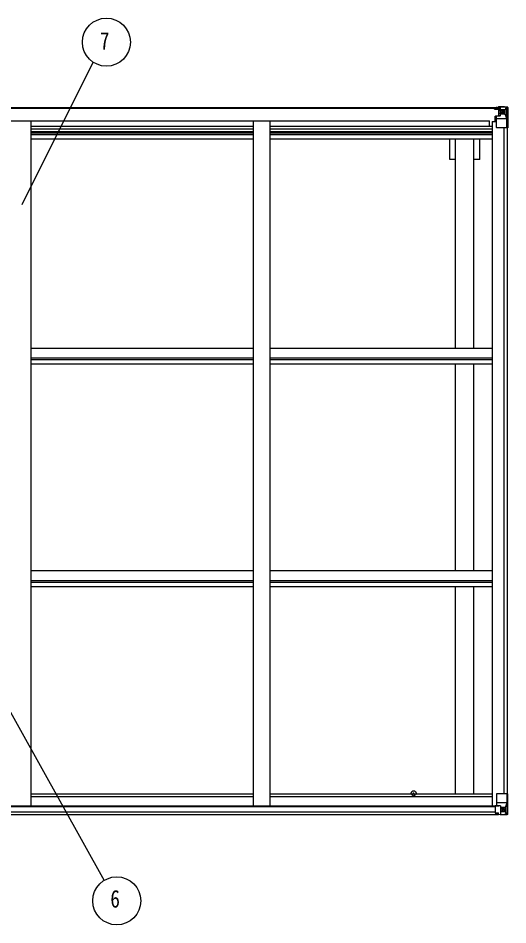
# Model space of a CAD drawing. Units: millimetres, scale not verified. Extents: x -10512 to 10512, y -7425 to 7425.
# Drawn here: x -939 to 528, y -780 to 1938 of the extents above; entities that cross this region are included whole.
import ezdxf
from ezdxf.enums import TextEntityAlignment as Align

# ---------------------------------------------------------------- set-up
doc = ezdxf.new("R2010")
doc.units = ezdxf.units.MM
doc.header["$LTSCALE"] = 30
doc.header["$PDMODE"] = 32
doc.header["$PDSIZE"] = 15
for name, color, linetype in [('0-4_YKK_13', 4, 'Continuous'), ('0-5_YKK_A1', 4, 'Continuous'), ('0-6_YKK_D', 6, 'Continuous')]:
    doc.layers.add(name, color=color, linetype=linetype)
doc.styles.add('ＭＳ ゴシック', font='')
doc.styles.get('ＭＳ ゴシック').set_extended_font_data('MS Gothic')

msp = doc.modelspace()

# ---------------------------------------------------------------- linework, layer by layer
at = {"layer": '0-4_YKK_13'}
for p, q in [((488.15, 1666.86), (488.15, 1667.78)), ((489.15, 1666.86), (488.15, 1666.86)), ((488.15, 1666.86), (488.15, 1665.29)), ((488.15, 1665.18), (488.15, 1665.29)), ((489.15, 1667.78), (489.15, 1666.86)), ((494.15, 1666.86), (489.15, 1666.86)), ((494.35, 1670.36), (492.66, 1669.93)), ((494.15, 1665.25), (494.15, 1666.86)), ((494.15, 1665.25), (504.15, 1665.16)), ((494.35, 1670.36), (494.65, 1670.36)), ((494.65, 1670.36), (494.65, 1669.93)), ((496.15, 1667.12), (504.15, 1667.12)), ((496.15, 1667.09), (504.15, 1667.09)), ((499.65, 1672.56), (506.15, 1672.16)), ((499.65, 1671.67), (499.65, 1672.56)), ((506.15, 1671.27), (499.65, 1671.67)), ((499.65, 1671.16), (499.65, 1671.67)), ((499.65, 1671.16), (499.65, 1670.75)), ((499.65, 1670.75), (504.65, 1670.66)), ((499.65, 1670.75), (499.65, 1669.93)), ((500.65, 1645.06), (500.65, 1665.02)), ((504.54, 1664.79), (500.65, 1664.79)), ((500.65, 1661.16), (504.65, 1661.16)), ((504.15, 1667.12), (504.15, 1665.16)), ((504.15, 1666.09), (504.65, 1666.09)), ((504.15, 1665), (504.15, 1665.16)), ((504.15, 1665.16), (504.15, 1665.16)), ((504.65, 1666.45), (506.15, 1666.45)), ((504.65, 1662.92), (506.15, 1662.92)), ((506.15, 1646.06), (506.15, 1672.16)), ((506.15, 1672.04), (518.15, 1671.26)), ((507.15, 1662.92), (506.15, 1662.92)), ((518.15, 1662.92), (506.15, 1662.92)), ((520.48, 1662.86), (518.15, 1662.92)), ((518.24, 1671.26), (526.16, 1670.78)), ((520.48, 1649.39), (520.48, 1662.86)), ((521.34, 1666.37), (524.07, 1670.04)), ((525.3, 1669.81), (525.3, 1669.74)), ((525.3, 1609.16), (525.3, 1669.74)), ((527.21, 1670.87), (527.21, 1670.87)), ((527.21, 1670.83), (527.21, 1670.86)), ((528.15, 1669.87), (528.15, 1669.83)), ((489.65, 1644.03), (490.65, 1644.04)), ((489.65, 1627.81), (489.65, 1644.03)), ((490.65, 1642.3), (489.65, 1642.31)), ((489.65, 1632.16), (494.15, 1632.16)), ((494.7, 1644.07), (490.65, 1644.04)), ((494.15, 1610.16), (494.15, 1643.26)), ((518.15, 1635.83), (494.15, 1635.83)), ((505.32, 1645.8), (494.97, 1644.15)), ((494.97, 1643.52), (505.32, 1645.17)), ((494.97, 1644.15), (494.97, 1643.52)), ((500.65, 1652.96), (504.65, 1652.96)), ((504.65, 1649.36), (506.15, 1649.36)), ((505.32, 1645.17), (505.32, 1645.8)), ((518.15, 1649.36), (506.15, 1649.36)), ((512.67, 1655.72), (512.67, 1654.76)), ((518.15, 1649.36), (520.48, 1649.39)), ((518.15, 1649.36), (518.15, 1649.36)), ((524.76, 1636.04), (518.15, 1635.83)), ((524.76, 1636.04), (520.62, 1648.13)), ((525.3, 1609.16), (495.15, 1609.16)), ((494.15, -387.82), (494.15, -420.92)), ((528.15, -386.82), (495.15, -386.82)), ((525.3, -386.82), (525.3, -447.4)), ((528.15, -447.53), (528.15, -386.82)), ((489.65, -423.97), (489.65, -444.13)), ((499.65, -423.03), (490.65, -423.06)), ((518.15, -413.49), (494.15, -413.49)), ((494.97, -421.18), (505.32, -422.83)), ((494.97, -421.81), (494.97, -421.18)), ((502.62, -423.03), (494.97, -421.81)), ((506.15, -423.03), (499.65, -423.03)), ((505.32, -422.83), (505.32, -423.03)), ((506.15, -423.03), (506.15, -449.82)), ((506.15, -427.02), (518.15, -427.02)), ((513.63, -433.38), (513.63, -432.42)), ((524.76, -413.7), (518.15, -413.49)), ((518.15, -427.02), (518.15, -427.02)), ((518.15, -427.02), (520.48, -427.05)), ((520.48, -427.05), (520.48, -440.52)), ((524.76, -413.7), (520.62, -425.79)), ((490.65, -444.84), (499.65, -444.9)), ((499.65, -450.22), (499.65, -444.27)), ((518.15, -440.58), (506.15, -440.58)), ((506.15, -449.7), (518.15, -448.92)), ((520.48, -440.52), (518.15, -440.58)), ((518.24, -448.91), (526.16, -448.44)), ((521.33, -444.03), (524.07, -447.7)), ((525.3, -447.47), (525.3, -447.4)), ((527.21, -448.49), (527.21, -448.53))]:
    msp.add_line(p, q, dxfattribs=at)
for points in [[(494.15, 1665.25), (494.15, 1665.24), (488.15, 1665.29)], [(489.15, 1665.13), (504.15, 1665), (504.15, 1665)], [(504.15, 1666.09), (496.15, 1666.09), (496.15, 1667.78)], [(499.65, 1671.16), (504.65, 1671.16), (504.65, 1645.7)], [(527.21, 1670.87), (518.15, 1671.42), (506.15, 1672.16)], [(511.71, 1657.64), (510.75, 1657.64), (510.75, 1656.68), (511.71, 1656.68)], [(513.63, 1658.6), (513.63, 1659.56), (512.67, 1659.56), (512.67, 1658.6)], [(514.59, 1656.68), (515.55, 1656.68), (515.55, 1657.64), (514.59, 1657.64)], [(528.15, 1669.83), (528.15, 1609.16), (525.3, 1609.16)], [(490.65, 1644.04), (490.65, 1642.3), (494.15, 1642.28)], [(512.67, 1654.76), (513.63, 1654.76), (513.63, 1655.72)], [(511.71, -434.34), (510.75, -434.34), (510.75, -435.3), (511.71, -435.3)], [(513.63, -432.42), (512.67, -432.42), (512.67, -433.38)], [(514.59, -435.3), (515.55, -435.3), (515.55, -434.34), (514.59, -434.34)], [(489.65, -444.13), (489.66, -444.24), (499.65, -444.27)], [(527.21, -448.53), (518.15, -449.08), (499.65, -450.22)], [(512.67, -436.26), (512.67, -437.22), (513.63, -437.22), (513.63, -436.26)]]:
    msp.add_lwpolyline(points, dxfattribs=at)
for centre in [(513.15, 1657.16), (513.15, -434.82)]:
    msp.add_circle(centre, 5.3, dxfattribs=at)
for centre, radius, start, end in [((489.01, 1672.82), 7.69, 263.56574, 271.03001), ((504.15, 1667.62), 0.5, 270.00309, 0.00198), ((504.15, 1667.59), 0.5, 269.99891, 359.99891), ((504.15, 1664.66), 0.5, 359.95536, 89.47105), ((504.13, 1664.49), 0.513, 358.95293, 88.11972), ((511.71, 1658.6), 0.96, 270, 0), ((514.59, 1658.6), 0.96, 180, 270), ((524.02, 1669.87), 1.28, 357.54105, 48.82169), ((525.99, 1683.48), 12.7, 264.89689, 270.75534), ((527.15, 1669.87), 0.999, 0.04917, 86.5576), ((527.15, 1669.87), 1, 359.99921, 86.49983), ((527.15, 1669.83), 0.999, 0.04917, 86.5576), ((495.08, 1643.22), 0.937, 96.73234, 177.67791), ((495.08, 1642.58), 0.937, 96.73234, 177.67791), ((505.21, 1646.73), 0.937, 276.73234, 357.67791), ((505.21, 1646.1), 0.937, 276.73234, 357.67791), ((511.71, 1655.72), 0.96, 0, 90), ((514.59, 1655.72), 0.96, 90, 180), ((495.15, 1610.16), 1, 180, 270), ((495.15, -387.82), 1, 90, 180), ((495.08, -420.24), 0.937, 182.32209, 263.26766), ((495.08, -420.88), 0.937, 182.32209, 263.26766), ((505.21, -423.76), 0.937, 50.93398, 83.26766), ((511.71, -433.38), 0.96, 270, 0), ((514.59, -433.38), 0.96, 180, 270), ((511.71, -436.26), 0.96, 0, 90), ((514.59, -436.26), 0.96, 90, 180), ((524.02, -447.53), 1.28, 311.17831, 2.45895), ((525.99, -461.14), 12.7, 89.24466, 95.10311), ((527.15, -447.49), 0.999, 273.4424, 359.95083), ((527.15, -447.53), 0.999, 273.4424, 359.95083), ((527.15, -447.53), 1, 273.50017, 0.00079)]:
    msp.add_arc(centre, radius, start, end, dxfattribs=at)
for centre, major_axis, ratio, start_param, end_param in [((599.9, 1662.92), (-81.75, 0), 0.061163, 6.2824128, 6.2831853), ((523.35, 1662.78), (-0.03, 5), 0.573921, 0.7672717, 1.551125), ((525.02, 1667.85), (0.02, 3), 0.466854, 0.125683, 0.7596956), ((525.21, 1670.95), (-2, 0.12), 0.060933, 2.0712557, 3.1453404), ((326.21, 1683.18), (-201, 12.36), 0.060933, 3.1453404, 3.145839), ((521.88, 1649.41), (0, 3), 0.468246, 1.5772882, 2.0127935), ((524.04, 1638.39), (-0.85, 2.32), 0.403757, 3.0087805, 3.9744392), ((490.65, -423.97), (-1, -0.021), 0.906239, 4.6936843, 6.2644806), ((521.88, -427.07), (0, -3), 0.468246, 4.2703918, 4.7058971), ((524.04, -416.05), (-0.85, -2.32), 0.403757, 2.3087461, 3.2744049), ((490.65, -444.14), (-1, 0.012), 0.707053, 0.1587743, 1.5795216), ((599.9, -440.58), (-81.75, 0), 0.061163, 0, 0.0007725), ((523.35, -440.44), (-0.03, -5), 0.573921, 4.7320603, 5.5159136), ((525.02, -445.51), (0.02, -3), 0.466854, 5.5234897, 6.1575023), ((525.21, -448.61), (-2, -0.12), 0.060933, 3.1378449, 4.2119296), ((326.21, -460.84), (-201, -12.36), 0.060933, 3.1373463, 3.1378449)]:
    msp.add_ellipse(centre, major_axis=major_axis, ratio=ratio, start_param=start_param, end_param=end_param, dxfattribs=at)
at = {"layer": '0-5_YKK_A1'}
for p, q in [((-2356.35, 1669.93), (504.65, 1669.93)), ((-2356.35, 1667.78), (504.65, 1667.78)), ((-2325.35, 1629.64), (473.65, 1629.64)), ((-900.85, 1629.63), (-900.85, -422.84)), ((-900.85, 1614.13), (-234.85, 1614.13)), ((-900.85, 1605.73), (-234.85, 1605.73)), ((-234.85, 1629.63), (-234.85, -422.84)), ((-184.85, 1629.63), (-184.85, -422.84)), ((-184.85, 1614.13), (481.15, 1614.13)), ((-184.85, 1605.73), (481.15, 1605.73)), ((473.65, 1614.13), (473.65, 1629.64)), ((481.15, 1627.81), (481.15, -422.84)), ((481.15, 1627.81), (494.15, 1627.81)), ((516.45, 1609.16), (516.45, -386.82)), ((526.15, 1609.16), (526.15, -386.82)), ((-900.85, 1597.54), (-234.85, 1597.54)), ((-900.85, 1593.61), (-234.85, 1593.61)), ((-900.85, 1588.53), (-234.85, 1588.53)), ((-184.85, 1597.54), (481.15, 1597.54)), ((-184.85, 1593.61), (481.15, 1593.61)), ((-184.85, 1588.53), (481.15, 1588.53)), ((-900.85, 1575.52), (-234.85, 1575.52)), ((-184.85, 1575.52), (481.15, 1575.52)), ((353.95, 1513.93), (353.95, 1575.52)), ((371.65, 948.87), (371.65, 1575.52)), ((426.65, 948.87), (426.65, 1575.52)), ((444.35, 1513.93), (444.35, 1575.52)), ((371.65, 1513.93), (353.95, 1513.93)), ((444.35, 1513.93), (426.65, 1513.93)), ((-900.82, 948.87), (-234.85, 948.87)), ((-184.82, 948.87), (481.15, 948.87)), ((-900.82, 919.13), (-234.85, 919.13)), ((-900.82, 914.58), (-234.85, 914.58)), ((-900.82, 901.57), (-234.85, 901.57)), ((-184.82, 919.13), (481.15, 919.13)), ((-184.82, 914.58), (481.15, 914.58)), ((-184.82, 901.57), (481.15, 901.57)), ((371.65, 281.87), (371.65, 901.57)), ((426.65, 281.87), (426.65, 901.57)), ((-900.82, 281.87), (-234.85, 281.87)), ((-184.82, 281.87), (481.15, 281.87)), ((-900.82, 252.14), (-234.85, 252.14)), ((-900.82, 247.59), (-234.85, 247.59)), ((-184.82, 252.14), (481.15, 252.14)), ((-184.82, 247.59), (481.15, 247.59)), ((-900.82, 234.58), (-234.85, 234.58)), ((-184.82, 234.58), (481.15, 234.58)), ((371.65, -386.67), (371.65, 234.58)), ((426.65, -386.67), (426.65, 234.58)), ((-900.85, -386.67), (-234.85, -386.67)), ((-900.85, -395.02), (-234.85, -395.02)), ((-184.85, -386.67), (481.15, -386.67)), ((-184.85, -395.02), (481.15, -395.02)), ((-2353.12, -422.84), (501.41, -422.84)), ((-2341.35, -425.1), (489.65, -425.1)), ((-2351.35, -448.62), (499.65, -448.62)), ((-2341.35, -440.72), (489.65, -440.72))]:
    msp.add_line(p, q, dxfattribs=at)
msp.add_point((245.97, -384.99), dxfattribs=at)
at = {"layer": '0-6_YKK_D'}
for p, q in [((-926.69, 1379.5), (-713.73, 1805.16)), ((-1189.58, 265.28), (-680.97, -646.19))]:
    msp.add_line(p, q, dxfattribs=at)
for centre in [(-674.45, 1865.5), (-643.42, -707.62)]:
    msp.add_circle(centre, 72, dxfattribs=at)

# ---------------------------------------------------------------- texts
at = {"layer": '0-6_YKK_D', "style": 'ＭＳ ゴシック', "width": 0.8}
for s, p in [('7', (-693.89, 1827.31)), ('6', (-662.62, -743.62))]:
    msp.add_text(s, height=52.79, dxfattribs=at).set_placement(p, align=Align.BOTTOM_LEFT)

doc.saveas('drawing.dxf')
